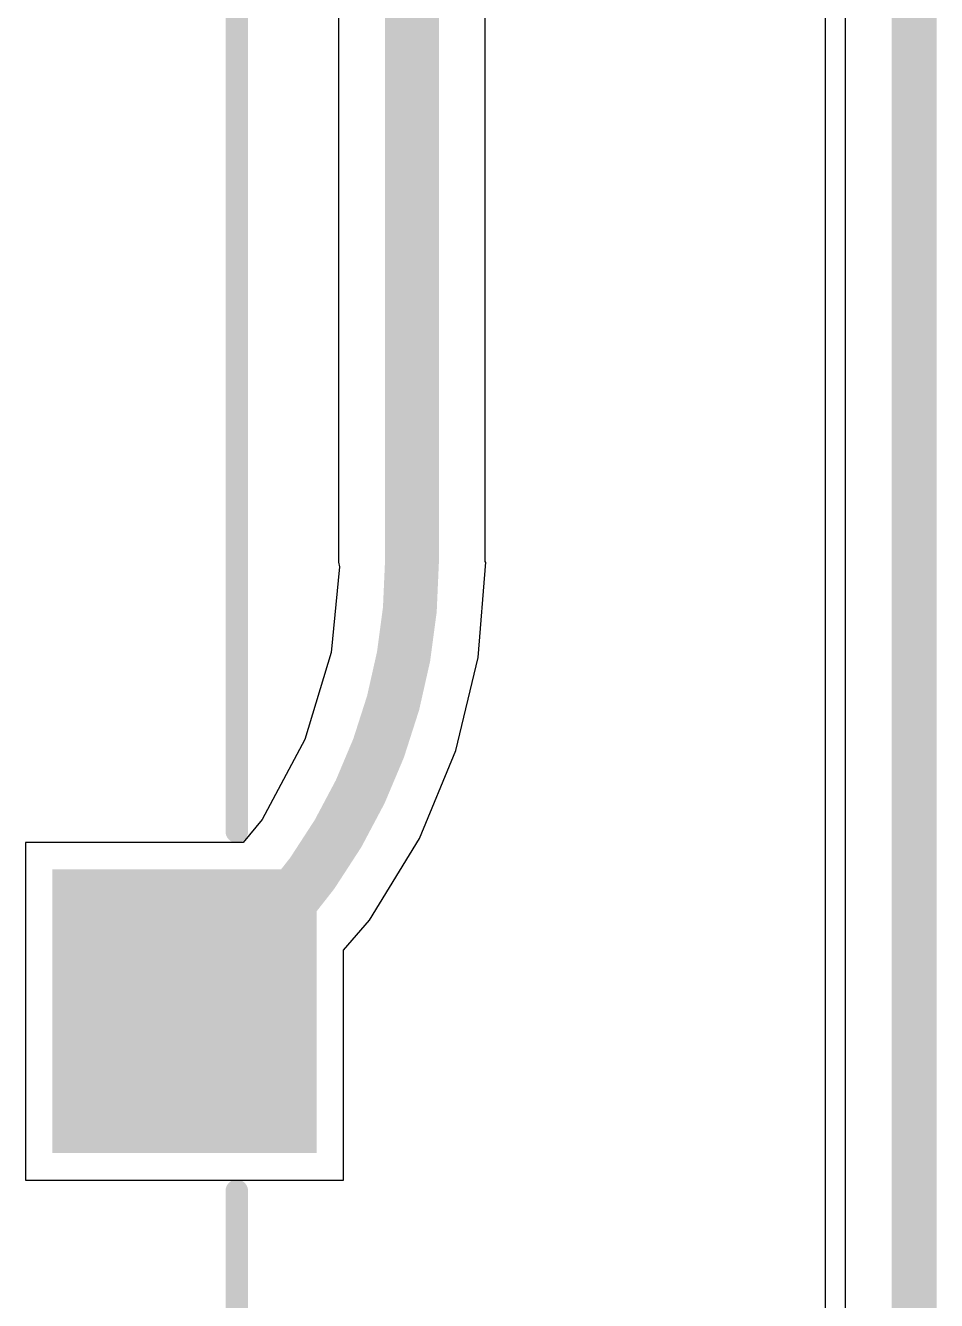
# Model space of a CAD drawing. Header units: inches. Extents: x 0 to 5359, y 0 to 5098.
# Drawn here: x 104.98 to 110.13, y 47.91 to 55.11 of the extents above; entities that cross this region are included whole.
import ezdxf

# ---------------------------------------------------------------- set-up
doc = ezdxf.new("R2010")
doc.units = ezdxf.units.IN
for name, color, linetype in [('Board Outline', 216, 'Continuous'), ('Bottom Layer', 5, 'Continuous'), ('Layer 1', 16, 'Continuous'), ('Layer 2', 76, 'Continuous'), ('Top Layer', 1, 'Continuous'), ('Top Overlay', 2, 'Continuous'), ('Top Paste', 8, 'Continuous'), ('Top Solder', 216, 'Continuous')]:
    doc.layers.add(name, color=color, linetype=linetype)

# ---------------------------------------------------------------- blocks, each defined once
blk = doc.blocks.new('5027740891_205')
at = {"layer": 'Top Layer'}
blk.add_hatch(color=1, dxfattribs=at).paths.add_polyline_path([(6.1575, -0.925), (7.4475, -0.925), (7.4475, -2.325), (6.1575, -2.325)])
at = {"layer": 'Top Paste'}
blk.add_hatch(color=8, dxfattribs=at).paths.add_polyline_path([(6.1575, -0.925), (7.4475, -0.925), (7.4475, -2.325), (6.1575, -2.325)])
at = {"layer": 'Top Solder'}
blk.add_hatch(color=216, dxfattribs=at).paths.add_polyline_path([(6.0559, -0.8234), (7.5491, -0.8234), (7.5491, -2.4266), (6.0559, -2.4266)])
at = {"layer": 'Top Overlay'}
for points in [[(7.0975, -0.61, 0.127, 0.127, 0), (7.0975, 4.76, 0.127, 0.127, 0)], [(7.0975, -6.26, 0.127, 0.127, 0), (7.0975, -2.64, 0.127, 0.127, 0)]]:
    blk.add_lwpolyline(points, format="xyseb", dxfattribs=at)
for points in [[(7.0658, -0.61, 0.0635, 0.0635, 1), (7.1293, -0.61, 0.0635, 0.0635, 1)], [(7.0658, -2.64, 0.0635, 0.0635, 1), (7.1293, -2.64, 0.0635, 0.0635, 1)]]:
    blk.add_lwpolyline(points, format="xyseb", close=True, dxfattribs=at)

msp = doc.modelspace()

# ---------------------------------------------------------------- linework, layer by layer
at = {"layer": 'Board Outline'}
msp.add_lwpolyline([(110, 0, 0.254, 0.254, 0), (110, 120, 0.254, 0.254, 0)], format="xyseb", dxfattribs=at)
at = {"layer": 'Bottom Layer'}
msp.add_line((109.6115, 115.8549), (109.6115, 4.1452), dxfattribs=at)
at = {"layer": 'Layer 1'}
msp.add_line((109.6115, 115.8549), (109.6115, 4.1452), dxfattribs=at)
at = {"layer": 'Layer 2'}
msp.add_line((109.4982, 57.83), (109.4982, 39.246), dxfattribs=at)
at = {"layer": 'Top Layer'}
for p, q in [((109.6115, 115.8549), (109.6115, 4.1452)), ((107.5767, 52.0816), (107.5767, 60.5362)), ((106.748, 60.461), (106.748, 52.0816)), ((106.7533, 52.0552), (106.7056, 51.5714)), ((106.748, 52.0816), (106.7533, 52.0552)), ((107.537, 51.5437), (107.5794, 52.0816)), ((107.5794, 52.0816), (107.5767, 52.0816)), ((106.7056, 51.5714), (106.5568, 51.0808)), ((107.4111, 51.019), (107.537, 51.5437)), ((106.5568, 51.0808), (106.3151, 50.6286)), ((107.2046, 50.5204), (107.4111, 51.019)), ((106.3151, 50.6286), (106.2087, 50.499)), ((106.9226, 50.0603), (107.2046, 50.5204)), ((106.2087, 50.499), (104.9785, 50.499)), ((104.9785, 50.499), (104.9785, 48.591)), ((106.7765, 49.8892), (106.9226, 50.0603)), ((106.7765, 48.591), (106.7765, 49.8892)), ((104.9785, 48.591), (106.7765, 48.591))]:
    msp.add_line(p, q, dxfattribs=at)
for points in [[(107.1624, 52.0816, 0.3048, 0.3048, 0), (107.1624, 60.5362, 0.3048, 0.3048, 0)], [(107.1624, 52.0816, 0.3048, 0.3048, -0.179207), (106.4336, 50.1135, 0.3048, 0.3048, 0)], [(105.8775, 49.545, 0.3048, 0.3048, 0), (106.4336, 50.1135, 0.3048, 0.3048, 0)]]:
    msp.add_lwpolyline(points, format="xyseb", dxfattribs=at)
for points in [[(107.0862, 52.0816, 0.1524, 0.1524, 1), (107.2386, 52.0816, 0.1524, 0.1524, 1)], [(107.0862, 52.0816, 0.1524, 0.1524, 1), (107.2386, 52.0816, 0.1524, 0.1524, 1)], [(106.3574, 50.1135, 0.1524, 0.1524, 1), (106.5098, 50.1135, 0.1524, 0.1524, 1)], [(106.3574, 50.1135, 0.1524, 0.1524, 1), (106.5098, 50.1135, 0.1524, 0.1524, 1)], [(105.8013, 49.545, 0.1524, 0.1524, 1), (105.9537, 49.545, 0.1524, 0.1524, 1)]]:
    msp.add_lwpolyline(points, format="xyseb", close=True, dxfattribs=at)

# ---------------------------------------------------------------- block references
msp.add_blockref('5027740891_205', (99.075, 51.17))

doc.saveas('drawing.dxf')
